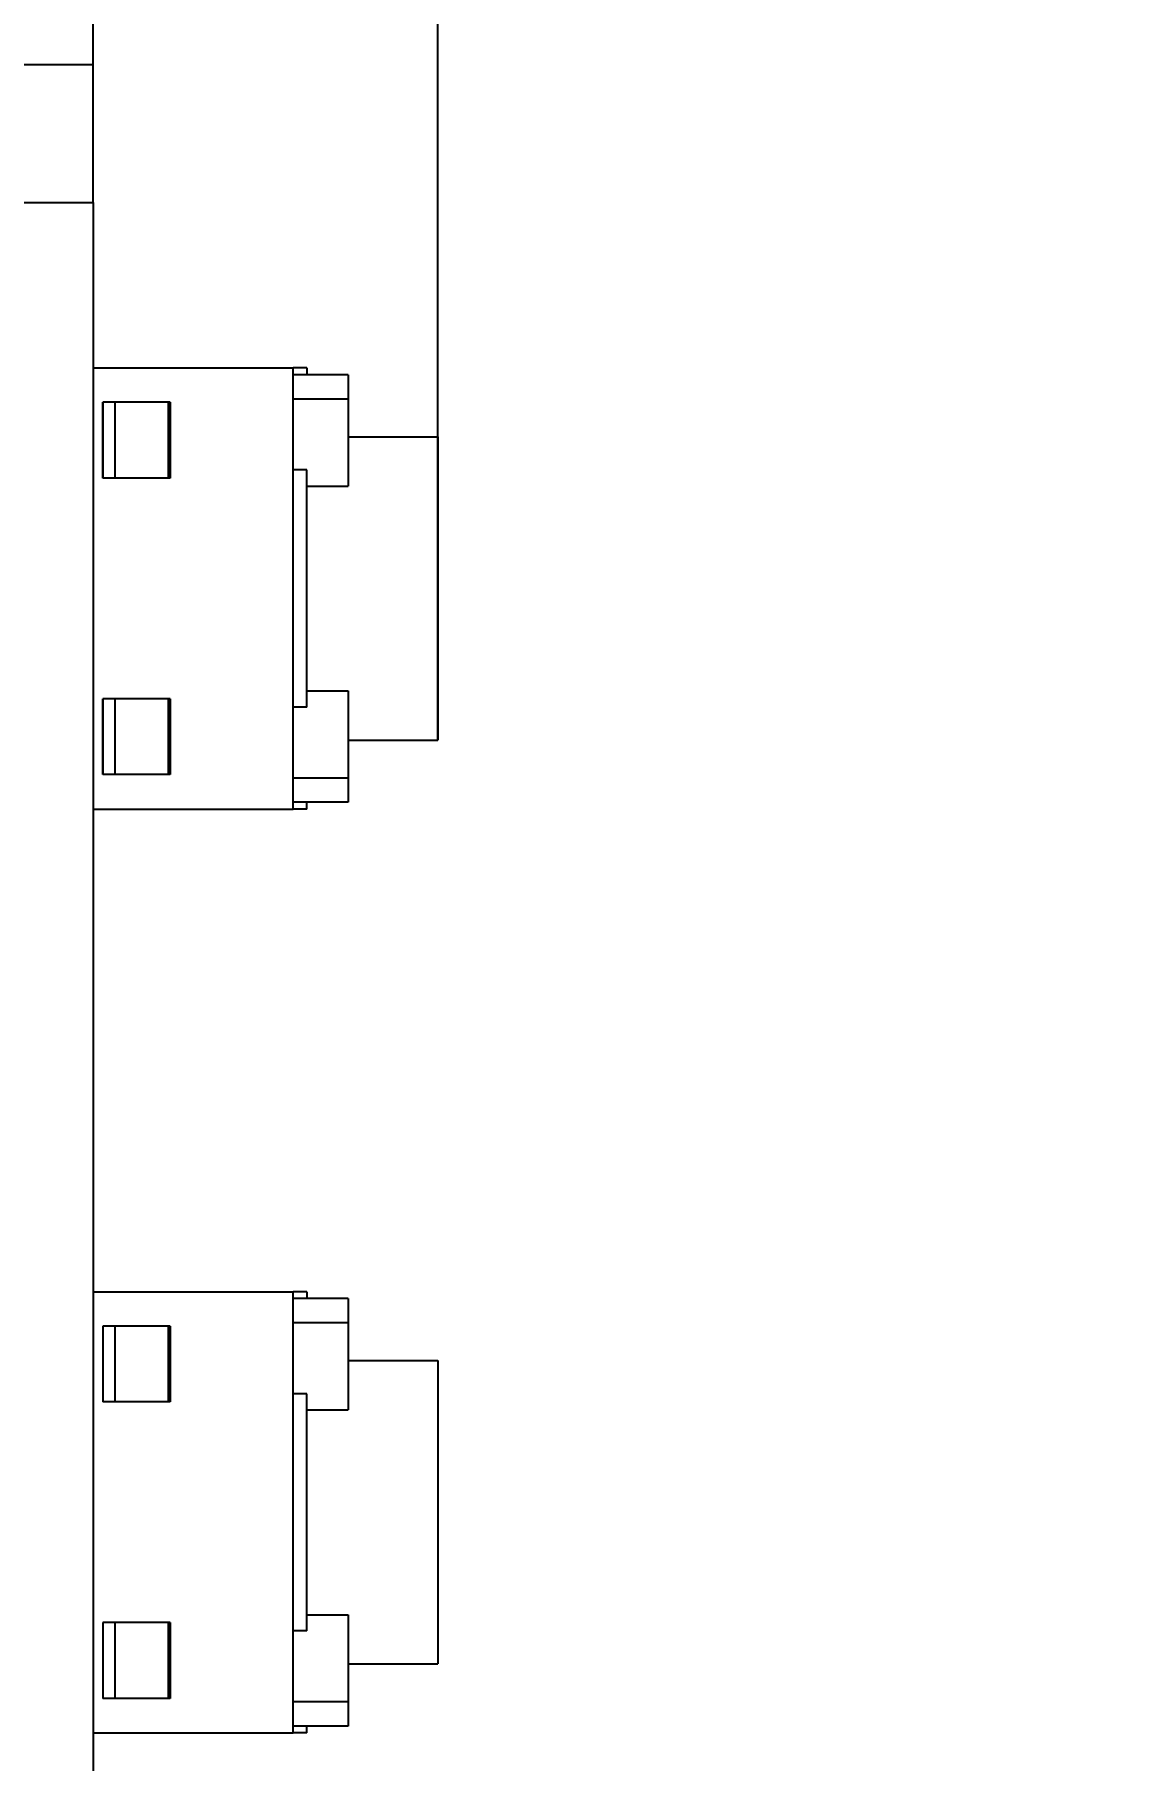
# Model space of a CAD drawing. Extents: x 111.7 to 159.5, y 88.4 to 131.4.
# Drawn here: x 151.58 to 159.5, y 109.65 to 122.17 of the extents above; entities that cross this region are included whole.
import ezdxf
from ezdxf.enums import TextEntityAlignment as Align

# ---------------------------------------------------------------- set-up
doc = ezdxf.new("R2010")
doc.units = 0
doc.layers.get('0').update_dxf_attribs({"linetype": 'CONTINUOUS'})
for name, color, linetype in [('Dimension005', 7, 'CONTINUOUS'), ('Dimension006', 7, 'CONTINUOUS'), ('ProjItem011', 7, 'CONTINUOUS')]:
    doc.layers.add(name, color=color, linetype=linetype)
doc.styles.get("Standard").update_dxf_attribs({"font": 'arial.ttf'})
doc.dimstyles.get("Standard").update_dxf_attribs({"dimscale": 0, "dimtxt": 2.5, "dimasz": 2.5, "dimexe": 1.25, "dimexo": 0.625, "dimtad": 1, "dimtxsty": 'STANDARD', "dimcen": 2.5, "dimazin": 3, "dimtfac": 1, "dimtmove": 0, "dimatfit": 3})

# ---------------------------------------------------------------- blocks, each defined once
blk = doc.blocks.new('*Dimension005')
at = {"color": 0}
for points in [[(147.005, 128.264), (147.005, 127.43), (152.005, 127.847)], [(159.505, 128.264), (159.505, 127.43), (154.505, 127.847)]]:
    blk.add_solid(points, dxfattribs=at)
at = {"layer": 'Dimension005'}
for p, q in [((152.005, 121.95), (152.005, 127.847)), ((154.505, 127.847), (152.005, 127.847)), ((154.505, 119.25), (154.505, 127.847))]:
    blk.add_line(p, q, dxfattribs=at)
blk.add_text('2.50', height=3.5, dxfattribs=at).set_placement((149.586, 127.847), align=Align.CENTER)
blk = doc.blocks.new('*Dimension006')
at = {"color": 0}
for points in [[(142.155, 124.966), (142.155, 124.133), (147.155, 124.549)], [(159.505, 124.966), (159.505, 124.133), (154.505, 124.549)]]:
    blk.add_solid(points, dxfattribs=at)
at = {"layer": 'Dimension006'}
for p, q in [((147.155, 109.128), (147.155, 124.549)), ((147.155, 124.549), (154.505, 124.549)), ((154.505, 117.05), (154.505, 124.549))]:
    blk.add_line(p, q, dxfattribs=at)
blk.add_text('7.35', height=3.5, dxfattribs=at).set_placement((147.165, 124.549), align=Align.CENTER)

msp = doc.modelspace()

# ---------------------------------------------------------------- linework, layer by layer
at = {"layer": 'ProjItem011'}
for p, q in [((151.405, 121.95), (152.005, 121.95)), ((151.405, 121.95), (152.005, 121.95)), ((151.405, 120.95), (152.005, 120.95)), ((151.405, 120.95), (152.005, 120.95)), ((152.005, 120.95), (152.005, 98.95)), ((152.005, 120.95), (152.005, 98.95)), ((152.005, 119.75), (153.455, 119.75)), ((152.005, 119.75), (153.455, 119.75)), ((153.455, 119.01), (153.455, 119.75)), ((153.555, 119.75), (153.455, 119.75)), ((153.455, 119.01), (153.455, 119.75)), ((153.555, 119.75), (153.455, 119.75)), ((153.855, 119.7), (153.455, 119.7)), ((153.855, 119.7), (153.455, 119.7)), ((153.555, 119.75), (153.555, 119.7)), ((153.555, 119.75), (153.555, 119.7)), ((153.855, 119.7), (153.855, 119.523)), ((153.855, 119.7), (153.855, 119.523)), ((152.005, 119.6), (152.005, 119.6)), ((152.005, 119.6), (152.005, 118.9)), ((152.005, 119.6), (152.005, 118.9)), ((152.005, 119.6), (152.005, 119.6)), ((152.005, 119.6), (152.005, 118.9)), ((152.005, 119.6), (152.005, 118.9)), ((152.075, 118.95), (152.075, 119.5)), ((152.075, 119.5), (152.075, 118.95)), ((152.075, 119.5), (152.075, 118.95)), ((152.075, 119.5), (152.075, 118.95)), ((152.075, 119.5), (152.075, 118.95)), ((152.075, 118.95), (152.075, 119.5)), ((152.549, 119.5), (152.163, 119.5)), ((152.549, 119.5), (152.163, 119.5)), ((152.163, 119.5), (152.163, 118.95)), ((152.163, 119.5), (152.163, 118.95)), ((152.562, 119.5), (152.549, 119.5)), ((152.549, 119.5), (152.549, 118.95)), ((152.562, 119.5), (152.549, 119.5)), ((152.549, 119.5), (152.549, 118.95)), ((152.562, 119.5), (152.562, 118.95)), ((152.562, 119.5), (152.562, 118.95)), ((153.855, 119.523), (153.455, 119.523)), ((153.855, 119.523), (153.455, 119.523)), ((153.855, 119.523), (153.855, 118.893)), ((153.855, 119.523), (153.855, 118.893)), ((153.855, 119.25), (154.505, 119.25)), ((153.855, 119.25), (154.505, 119.25)), ((152.549, 118.95), (152.163, 118.95)), ((152.549, 118.95), (152.163, 118.95)), ((152.562, 118.95), (152.549, 118.95)), ((152.562, 118.95), (152.549, 118.95)), ((153.555, 119.01), (153.455, 119.01)), ((153.555, 119.01), (153.455, 119.01)), ((153.455, 117.29), (153.455, 119.01)), ((153.455, 117.29), (153.455, 119.01)), ((153.555, 117.29), (153.555, 119.01)), ((153.555, 117.29), (153.555, 119.01)), ((152.005, 118.9), (152.005, 118.9)), ((152.005, 118.9), (152.005, 118.9)), ((153.555, 118.893), (153.855, 118.893)), ((153.555, 118.893), (153.855, 118.893)), ((152.005, 117.4), (152.005, 117.4)), ((152.005, 117.4), (152.005, 116.7)), ((152.005, 117.4), (152.005, 116.7)), ((152.005, 117.4), (152.005, 117.4)), ((152.005, 117.4), (152.005, 116.7)), ((152.005, 117.4), (152.005, 116.7)), ((152.075, 116.8), (152.075, 117.35)), ((152.075, 117.35), (152.075, 116.8)), ((152.075, 117.35), (152.075, 116.8)), ((152.075, 117.35), (152.075, 116.8)), ((152.075, 117.35), (152.075, 116.8)), ((152.075, 116.8), (152.075, 117.35)), ((152.549, 117.35), (152.163, 117.35)), ((152.549, 117.35), (152.163, 117.35)), ((152.163, 117.35), (152.163, 116.8)), ((152.163, 117.35), (152.163, 116.8)), ((152.562, 117.35), (152.549, 117.35)), ((152.549, 117.35), (152.549, 116.8)), ((152.562, 117.35), (152.549, 117.35)), ((152.549, 117.35), (152.549, 116.8)), ((152.562, 117.35), (152.562, 116.8)), ((152.562, 117.35), (152.562, 116.8)), ((153.455, 116.55), (153.455, 117.29)), ((153.555, 117.29), (153.455, 117.29)), ((153.455, 116.55), (153.455, 117.29)), ((153.555, 117.29), (153.455, 117.29)), ((153.555, 117.407), (153.855, 117.407)), ((153.555, 117.407), (153.855, 117.407)), ((153.855, 117.407), (153.855, 116.777)), ((153.855, 117.407), (153.855, 116.777)), ((153.855, 117.05), (154.505, 117.05)), ((153.855, 117.05), (154.505, 117.05)), ((153.855, 117.05), (154.505, 117.05)), ((153.855, 117.05), (154.505, 117.05)), ((153.855, 117.05), (154.505, 117.05)), ((153.855, 117.05), (154.505, 117.05)), ((153.855, 117.05), (154.505, 117.05)), ((153.855, 117.05), (154.505, 117.05)), ((152.549, 116.8), (152.163, 116.8)), ((152.549, 116.8), (152.163, 116.8)), ((152.562, 116.8), (152.549, 116.8)), ((152.562, 116.8), (152.549, 116.8)), ((152.005, 116.7), (152.005, 116.7)), ((152.005, 116.7), (152.005, 116.7)), ((153.455, 116.777), (153.855, 116.777)), ((153.455, 116.777), (153.855, 116.777)), ((153.855, 116.777), (153.855, 116.6)), ((153.855, 116.777), (153.855, 116.6)), ((152.005, 116.55), (153.455, 116.55)), ((152.005, 116.55), (153.455, 116.55)), ((153.855, 116.6), (153.455, 116.6)), ((153.855, 116.6), (153.455, 116.6)), ((153.555, 116.55), (153.455, 116.55)), ((153.555, 116.55), (153.455, 116.55)), ((153.555, 116.55), (153.555, 116.6)), ((153.555, 116.55), (153.555, 116.6)), ((152.005, 113.05), (153.455, 113.05)), ((152.005, 113.05), (153.455, 113.05)), ((153.455, 112.31), (153.455, 113.05)), ((153.555, 113.05), (153.455, 113.05)), ((153.455, 112.31), (153.455, 113.05)), ((153.555, 113.05), (153.455, 113.05)), ((153.555, 113.05), (153.555, 113)), ((153.555, 113.05), (153.555, 113)), ((153.855, 113), (153.455, 113)), ((153.855, 113), (153.455, 113)), ((153.855, 113), (153.855, 112.823)), ((153.855, 113), (153.855, 112.823)), ((152.005, 112.9), (152.005, 112.9)), ((152.005, 112.9), (152.005, 112.2)), ((152.005, 112.9), (152.005, 112.2)), ((152.005, 112.9), (152.005, 112.9)), ((152.005, 112.9), (152.005, 112.2)), ((152.005, 112.9), (152.005, 112.2)), ((152.075, 112.8), (152.075, 112.25)), ((152.075, 112.8), (152.075, 112.25)), ((152.075, 112.8), (152.075, 112.25)), ((152.075, 112.8), (152.075, 112.25)), ((152.075, 112.8), (152.075, 112.25)), ((152.075, 112.8), (152.075, 112.25)), ((152.075, 112.8), (152.075, 112.25)), ((152.075, 112.8), (152.075, 112.25)), ((152.549, 112.8), (152.163, 112.8)), ((152.549, 112.8), (152.163, 112.8)), ((152.163, 112.8), (152.163, 112.25)), ((152.163, 112.8), (152.163, 112.25)), ((152.562, 112.8), (152.549, 112.8)), ((152.549, 112.8), (152.549, 112.25)), ((152.562, 112.8), (152.549, 112.8)), ((152.549, 112.8), (152.549, 112.25)), ((152.562, 112.8), (152.562, 112.25)), ((152.562, 112.8), (152.562, 112.25)), ((153.855, 112.823), (153.455, 112.823)), ((153.855, 112.823), (153.455, 112.823)), ((153.855, 112.823), (153.855, 112.193)), ((153.855, 112.823), (153.855, 112.193)), ((153.855, 112.55), (154.505, 112.55)), ((153.855, 112.55), (154.505, 112.55)), ((153.555, 112.31), (153.455, 112.31)), ((153.555, 112.31), (153.455, 112.31)), ((153.455, 110.59), (153.455, 112.31)), ((153.455, 110.59), (153.455, 112.31)), ((153.555, 110.59), (153.555, 112.31)), ((153.555, 110.59), (153.555, 112.31)), ((152.005, 112.2), (152.005, 112.2)), ((152.005, 112.2), (152.005, 112.2)), ((152.549, 112.25), (152.163, 112.25)), ((152.549, 112.25), (152.163, 112.25)), ((152.562, 112.25), (152.549, 112.25)), ((152.562, 112.25), (152.549, 112.25)), ((153.555, 112.193), (153.855, 112.193)), ((153.555, 112.193), (153.855, 112.193)), ((152.005, 110.7), (152.005, 110.7)), ((152.005, 110.7), (152.005, 110)), ((152.005, 110.7), (152.005, 110)), ((152.005, 110.7), (152.005, 110.7)), ((152.005, 110.7), (152.005, 110)), ((152.005, 110.7), (152.005, 110)), ((153.555, 110.707), (153.855, 110.707)), ((153.555, 110.707), (153.855, 110.707)), ((153.855, 110.707), (153.855, 110.077)), ((153.855, 110.707), (153.855, 110.077)), ((152.075, 110.65), (152.075, 110.1)), ((152.075, 110.65), (152.075, 110.1)), ((152.075, 110.65), (152.075, 110.1)), ((152.075, 110.65), (152.075, 110.1)), ((152.075, 110.65), (152.075, 110.1)), ((152.075, 110.65), (152.075, 110.1)), ((152.075, 110.65), (152.075, 110.1)), ((152.075, 110.65), (152.075, 110.1)), ((152.549, 110.65), (152.163, 110.65)), ((152.549, 110.65), (152.163, 110.65)), ((152.163, 110.65), (152.163, 110.1)), ((152.163, 110.65), (152.163, 110.1)), ((152.562, 110.65), (152.549, 110.65)), ((152.549, 110.65), (152.549, 110.1)), ((152.562, 110.65), (152.549, 110.65)), ((152.549, 110.65), (152.549, 110.1)), ((152.562, 110.65), (152.562, 110.1)), ((152.562, 110.65), (152.562, 110.1)), ((153.455, 109.85), (153.455, 110.59)), ((153.555, 110.59), (153.455, 110.59)), ((153.455, 109.85), (153.455, 110.59)), ((153.555, 110.59), (153.455, 110.59)), ((153.855, 110.35), (154.505, 110.35)), ((153.855, 110.35), (154.505, 110.35)), ((153.855, 110.35), (154.505, 110.35)), ((153.855, 110.35), (154.505, 110.35)), ((153.855, 110.35), (154.505, 110.35)), ((153.855, 110.35), (154.505, 110.35)), ((153.855, 110.35), (154.505, 110.35)), ((153.855, 110.35), (154.505, 110.35)), ((152.549, 110.1), (152.163, 110.1)), ((152.549, 110.1), (152.163, 110.1)), ((152.562, 110.1), (152.549, 110.1)), ((152.562, 110.1), (152.549, 110.1)), ((153.455, 110.077), (153.855, 110.077)), ((153.455, 110.077), (153.855, 110.077)), ((153.855, 110.077), (153.855, 109.9)), ((153.855, 110.077), (153.855, 109.9)), ((152.005, 110), (152.005, 110)), ((152.005, 110), (152.005, 110)), ((152.005, 109.85), (153.455, 109.85)), ((152.005, 109.85), (153.455, 109.85)), ((153.855, 109.9), (153.455, 109.9)), ((153.855, 109.9), (153.455, 109.9)), ((153.555, 109.85), (153.455, 109.85)), ((153.555, 109.85), (153.455, 109.85)), ((153.555, 109.85), (153.555, 109.9)), ((153.555, 109.85), (153.555, 109.9))]:
    msp.add_line(p, q, dxfattribs=at)
for points, degree, knots in [([(152.005, 120.95), (152.005, 121.119), (152.005, 121.28), (152.005, 121.385), (152.005, 121.482), (152.005, 121.576), (152.005, 121.657), (152.005, 121.694), (152.005, 121.732), (152.005, 121.764), (152.005, 121.797), (152.005, 121.824), (152.005, 121.851), (152.005, 121.872), (152.005, 121.894), (152.005, 121.909), (152.005, 121.925), (152.005, 121.934), (152.005, 121.944), (152.005, 121.947), (152.005, 121.95)], 2, [0, 0, 0, 0.336599, 0.336599, 0.560999, 0.560999, 0.785398, 0.785398, 0.897598, 0.897598, 1.0098, 1.0098, 1.122, 1.122, 1.2342, 1.2342, 1.3464, 1.3464, 1.4586, 1.4586, 1.5708, 1.5708, 1.5708]), ([(152.005, 120.95), (152.005, 121.119), (152.005, 121.28), (152.005, 121.385), (152.005, 121.482), (152.005, 121.576), (152.005, 121.657), (152.005, 121.694), (152.005, 121.732), (152.005, 121.764), (152.005, 121.797), (152.005, 121.824), (152.005, 121.851), (152.005, 121.872), (152.005, 121.894), (152.005, 121.909), (152.005, 121.925), (152.005, 121.934), (152.005, 121.944), (152.005, 121.947), (152.005, 121.95)], 2, [0, 0, 0, 0.336599, 0.336599, 0.560999, 0.560999, 0.785398, 0.785398, 0.897598, 0.897598, 1.0098, 1.0098, 1.122, 1.122, 1.2342, 1.2342, 1.3464, 1.3464, 1.4586, 1.4586, 1.5708, 1.5708, 1.5708]), ([(154.505, 119.25), (154.505, 119.222), (154.505, 119.141), (154.505, 119.01), (154.505, 118.836), (154.505, 118.627), (154.505, 118.395), (154.505, 118.15), (154.505, 117.905), (154.505, 117.673), (154.505, 117.464), (154.505, 117.29), (154.505, 117.159), (154.505, 117.078), (154.505, 117.05)], 1, [1.5708, 1.5708, 1.7952, 2.0196, 2.24399, 2.46839, 2.69279, 2.91719, 3.14159, 3.36599, 3.59039, 3.81479, 4.03919, 4.26359, 4.48799, 4.71239, 4.71239]), ([(154.505, 119.25), (154.505, 119.222), (154.505, 119.141), (154.505, 119.01), (154.505, 118.836), (154.505, 118.627), (154.505, 118.395), (154.505, 118.15), (154.505, 117.905), (154.505, 117.673), (154.505, 117.464), (154.505, 117.29), (154.505, 117.159), (154.505, 117.078), (154.505, 117.05)], 1, [1.5708, 1.5708, 1.7952, 2.0196, 2.24399, 2.46839, 2.69279, 2.91719, 3.14159, 3.36599, 3.59039, 3.81479, 4.03919, 4.26359, 4.48799, 4.71239, 4.71239]), ([(154.505, 112.55), (154.505, 112.522), (154.505, 112.441), (154.505, 112.31), (154.505, 112.136), (154.505, 111.927), (154.505, 111.695), (154.505, 111.45), (154.505, 111.205), (154.505, 110.973), (154.505, 110.764), (154.505, 110.59), (154.505, 110.459), (154.505, 110.378), (154.505, 110.35)], 1, [1.5708, 1.5708, 1.7952, 2.0196, 2.24399, 2.46839, 2.69279, 2.91719, 3.14159, 3.36599, 3.59039, 3.81479, 4.03919, 4.26359, 4.48799, 4.71239, 4.71239]), ([(154.505, 112.55), (154.505, 112.522), (154.505, 112.441), (154.505, 112.31), (154.505, 112.136), (154.505, 111.927), (154.505, 111.695), (154.505, 111.45), (154.505, 111.205), (154.505, 110.973), (154.505, 110.764), (154.505, 110.59), (154.505, 110.459), (154.505, 110.378), (154.505, 110.35)], 1, [1.5708, 1.5708, 1.7952, 2.0196, 2.24399, 2.46839, 2.69279, 2.91719, 3.14159, 3.36599, 3.59039, 3.81479, 4.03919, 4.26359, 4.48799, 4.71239, 4.71239])]:
    msp.add_open_spline(points, degree=degree, knots=knots, dxfattribs=at)
for points in [[(152.163, 119.5), (152.114, 119.5), (152.074, 119.5), (152.075, 119.5)], [(152.163, 119.5), (152.114, 119.5), (152.074, 119.5), (152.075, 119.5)], [(152.163, 118.95), (152.114, 118.95), (152.074, 118.95), (152.075, 118.95)], [(152.163, 118.95), (152.114, 118.95), (152.074, 118.95), (152.075, 118.95)], [(152.163, 117.35), (152.114, 117.35), (152.074, 117.35), (152.075, 117.35)], [(152.163, 117.35), (152.114, 117.35), (152.074, 117.35), (152.075, 117.35)], [(152.163, 116.8), (152.114, 116.8), (152.074, 116.8), (152.075, 116.8)], [(152.163, 116.8), (152.114, 116.8), (152.074, 116.8), (152.075, 116.8)], [(152.163, 112.8), (152.114, 112.8), (152.074, 112.8), (152.075, 112.8)], [(152.163, 112.8), (152.114, 112.8), (152.074, 112.8), (152.075, 112.8)], [(152.163, 112.25), (152.114, 112.25), (152.074, 112.25), (152.075, 112.25)], [(152.163, 112.25), (152.114, 112.25), (152.074, 112.25), (152.075, 112.25)], [(152.163, 110.65), (152.114, 110.65), (152.074, 110.65), (152.075, 110.65)], [(152.163, 110.65), (152.114, 110.65), (152.074, 110.65), (152.075, 110.65)], [(152.163, 110.1), (152.114, 110.1), (152.074, 110.1), (152.075, 110.1)], [(152.163, 110.1), (152.114, 110.1), (152.074, 110.1), (152.075, 110.1)]]:
    msp.add_open_spline(points, degree=3, dxfattribs=at)

# ---------------------------------------------------------------- dimensions: what is measured, and where the dimension line sits
at = {"layer": 'Dimension005'}
dim = msp.add_linear_dim(base=(149.586, 127.847), p1=(154.505, 119.25), p2=(152.005, 121.95), text='2.50', dimstyle='STANDARD', dxfattribs=at)
dim.commit()
dim.dimension.update_dxf_attribs({"geometry": '*Dimension005', "text_midpoint": (153.255, 124.45)})
at = {"layer": 'Dimension006'}
dim = msp.add_linear_dim(base=(147.165, 124.549), p1=(147.155, 109.128), p2=(154.505, 117.05), text='7.35', dimstyle='STANDARD', dxfattribs=at)
dim.commit()
dim.dimension.update_dxf_attribs({"geometry": '*Dimension006', "text_midpoint": (150.83, 127.95)})

doc.saveas('drawing.dxf')
